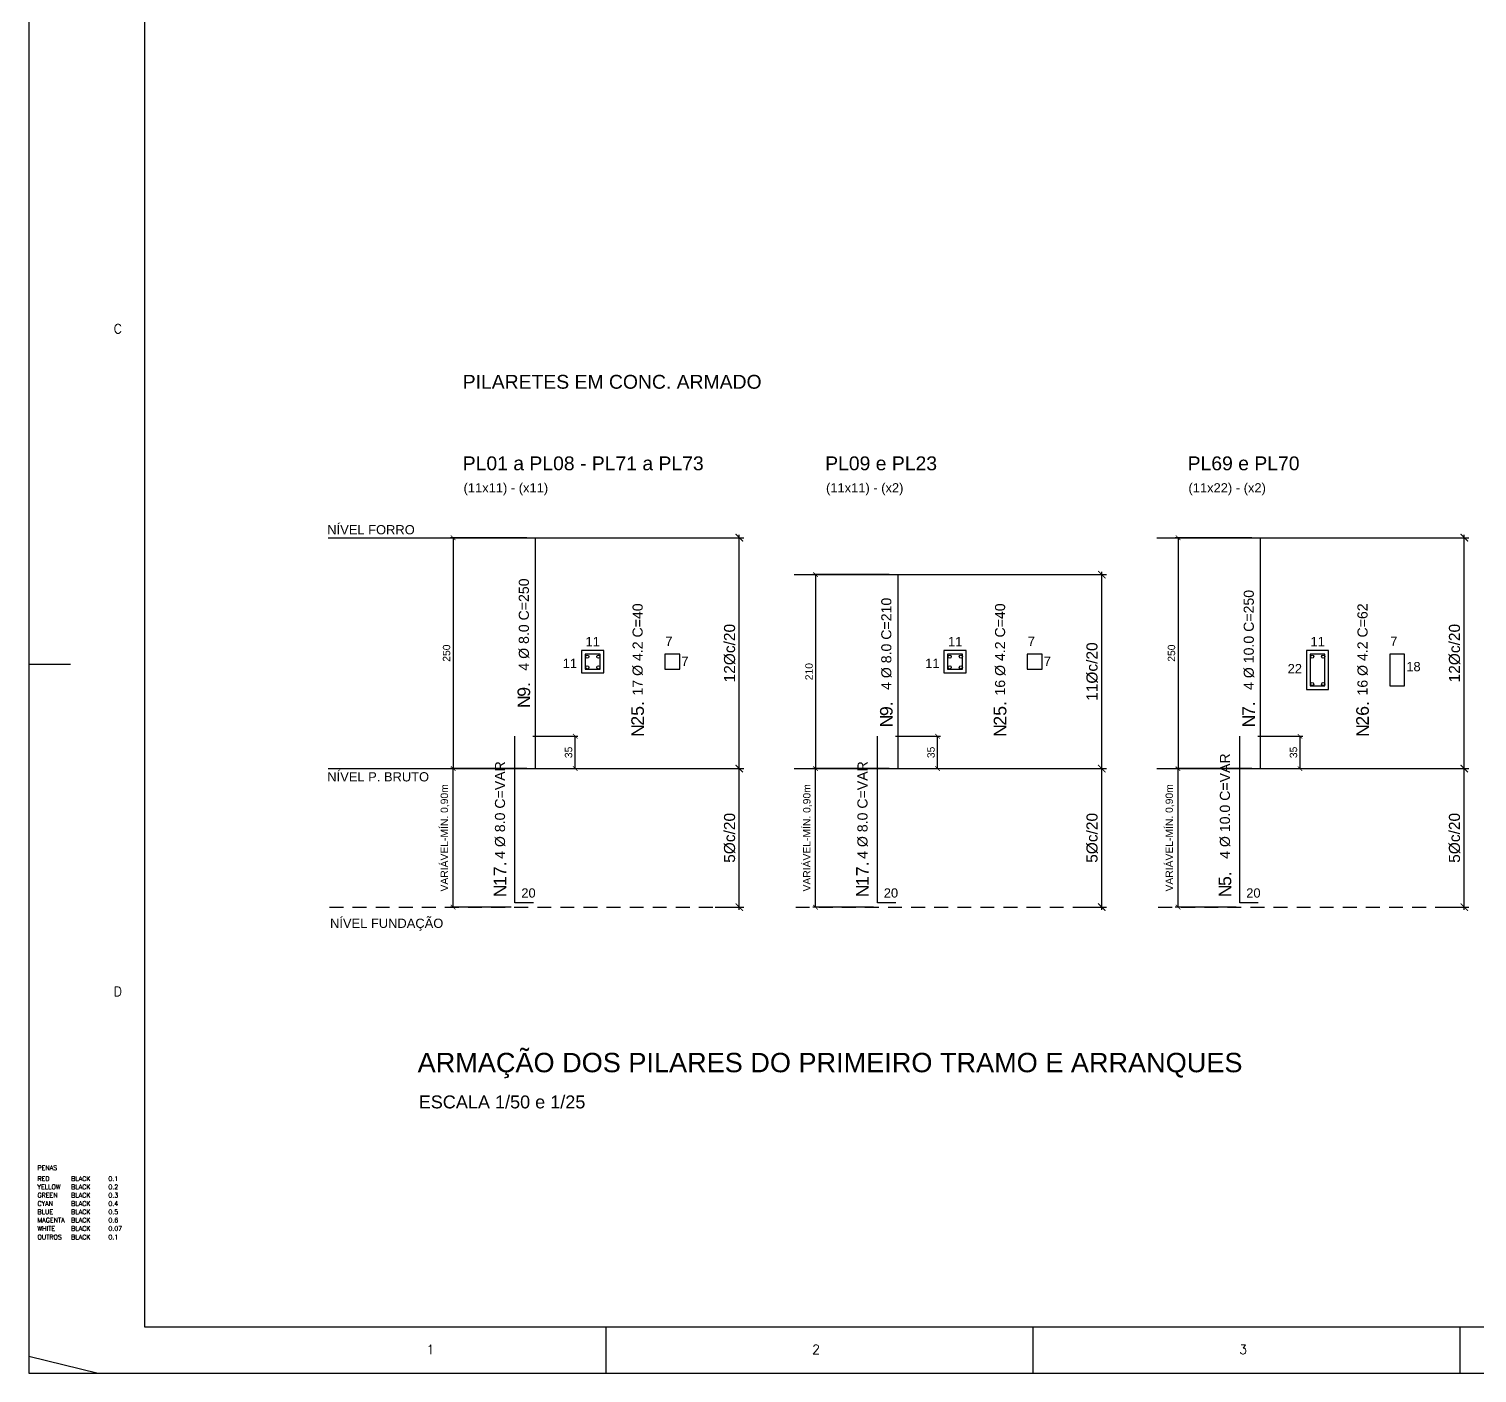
# Model space of a CAD drawing. Header units: millimetres. Extents: x 3659 to 4048, y 1324 to 1399.
# Drawn here: x 3658.93 to 3674.61, y 1324.33 to 1338.88 of the extents above; entities that cross this region are included whole.
import ezdxf
from ezdxf.enums import TextEntityAlignment as Align

# ---------------------------------------------------------------- set-up
doc = ezdxf.new("R2010")
doc.units = ezdxf.units.MM
doc.linetypes.add('HIDDENX2', pattern=[0.75, 0.5, -0.25])
for name, color, linetype in [('Armadura', 5, 'Continuous'), ('Cota', 7, 'Continuous'), ('DESCR-FERRO', 2, 'Continuous'), ('Ferragem', 4, 'Continuous'), ('Forma', 2, 'Continuous'), ('MATRIZ', 8, 'Continuous'), ('Moldura', 2, 'Continuous'), ('PILAR', 5, 'Continuous'), ('T-POSIÇÃO', 3, 'Continuous'), ('Texto 1', 2, 'Continuous'), ('Texto 2', 4, 'Continuous')]:
    doc.layers.add(name, color=color, linetype=linetype)
doc.styles.add('maloca 1', font='romans.shx')
doc.styles.add('ROMANS', font='arial.ttf')
doc.styles.get("Standard").update_dxf_attribs({"font": 'arial.ttf'})
doc.dimstyles.new('ESC-50JR', dxfattribs={"dimtxt": 0.1, "dimasz": 0.05, "dimexe": 0.03, "dimexo": 0, "dimgap": 0.03, "dimtad": 1, "dimlfac": 100, "dimdsep": 46, "dimtxsty": 'ROMANS', "dimblk1": 'DOTSMALL', "dimblk2": 'DOTSMALL', "dimsah": 1, "dimcen": 0.09, "dimclrd": 1, "dimclre": 1, "dimclrt": 2, "dimadec": 0, "dimazin": 0, "dimtfac": 1, "dimtdec": 4, "dimtmove": 0, "dimatfit": 3, "dimldrblk": 'DOTSMALL', "dimfxl": 0, "dimtolj": 1, "dimtzin": 0, "dimarcsym": 0})
doc.dimstyles.new('ISO-25', dxfattribs={"dimtxt": 2.5, "dimasz": 2.5, "dimexe": 1.25, "dimexo": 0.625, "dimtad": 1, "dimtxsty": 'Standard', "dimcen": 2.5, "dimadec": 0, "dimazin": 0, "dimtfac": 1, "dimtmove": 0, "dimatfit": 3, "dimfxl": 0, "dimarcsym": 0})

# ---------------------------------------------------------------- blocks, each defined once
blk = doc.blocks.new('_ArchTick')
at = {"color": 0, "linetype": 'ByBlock', "const_width": 0.15}
blk.add_lwpolyline([(-0.5, -0.5), (0.5, 0.5)], dxfattribs=at)
blk = doc.blocks.new('*D337')
at = {"color": 1, "lineweight": -2, "transparency": 16777216}
for p, q in [((3664.154, 1330.876), (3663.496, 1330.876)), ((3663.526, 1329.376), (3663.526, 1330.876)), ((3664.154, 1329.376), (3663.496, 1329.376))]:
    blk.add_line(p, q, dxfattribs=at)
at = {"layer": 'DEFPOINTS', "color": 0, "transparency": 16777216}
for p in [(3663.526, 1330.876), (3664.154, 1330.876), (3664.154, 1329.376)]:
    blk.add_point(p, dxfattribs=at)
at = {"color": 1, "lineweight": -2, "transparency": 16777216, "xscale": 0.05, "yscale": 0.05, "zscale": 0.05}
for p, rotation in [((3663.526, 1330.876), 90), ((3663.526, 1329.376), 270)]:
    blk.add_blockref('_ArchTick', p, dxfattribs=dict(at, rotation=rotation))
at = {"color": 2, "transparency": 16777216, "insert": (3663.438, 1330.126), "char_height": 0.08, "attachment_point": 5, "rotation": 90, "style": 'ROMANS'}
blk.add_mtext('\\A1;VARIÁVEL-MÍN. 0,90m', dxfattribs=at)
blk = doc.blocks.new('_DOTSMALL')
at = {"color": 0, "linetype": 'ByBlock', "const_width": 0.5}
blk.add_lwpolyline([(-0.0625, 0, 1), (0.0625, 0, 1)], format="xyb", close=True, dxfattribs=at)
blk = doc.blocks.new('*D338')
at = {"color": 1, "lineweight": -2, "transparency": 16777216}
for p, q in [((3664.323, 1333.376), (3663.496, 1333.376)), ((3663.526, 1333.376), (3663.526, 1330.876)), ((3664.323, 1330.876), (3663.496, 1330.876))]:
    blk.add_line(p, q, dxfattribs=at)
at = {"layer": 'DEFPOINTS', "color": 0, "transparency": 16777216}
for p in [(3664.323, 1333.376), (3663.526, 1330.876), (3664.323, 1330.876)]:
    blk.add_point(p, dxfattribs=at)
at = {"color": 1, "lineweight": -2, "transparency": 16777216, "xscale": 0.05, "yscale": 0.05, "zscale": 0.05}
for p, rotation in [((3663.526, 1333.376), 90), ((3663.526, 1330.876), 270)]:
    blk.add_blockref('_ArchTick', p, dxfattribs=dict(at, rotation=rotation))
at = {"color": 2, "transparency": 16777216, "insert": (3663.455, 1332.126), "char_height": 0.08, "attachment_point": 5, "rotation": 90, "style": 'ROMANS'}
blk.add_mtext('\\A1;250', dxfattribs=at)
blk = doc.blocks.new('*D339')
at = {"color": 1, "lineweight": -2, "transparency": 16777216}
for p, q in [((3664.39, 1331.226), (3664.877, 1331.226)), ((3664.847, 1330.876), (3664.847, 1331.226)), ((3664.39, 1330.876), (3664.877, 1330.876))]:
    blk.add_line(p, q, dxfattribs=at)
at = {"layer": 'DEFPOINTS', "color": 0, "transparency": 16777216}
for p in [(3664.39, 1331.226), (3664.847, 1331.226), (3664.39, 1330.876)]:
    blk.add_point(p, dxfattribs=at)
at = {"color": 1, "lineweight": -2, "transparency": 16777216, "xscale": 0.05, "yscale": 0.05, "zscale": 0.05}
for p, rotation in [((3664.847, 1331.226), 90), ((3664.847, 1330.876), 270)]:
    blk.add_blockref('_ArchTick', p, dxfattribs=dict(at, rotation=rotation))
at = {"color": 2, "transparency": 16777216, "insert": (3664.776, 1331.051), "char_height": 0.08, "attachment_point": 5, "rotation": 90, "style": 'ROMANS'}
blk.add_mtext('\\A1;35', dxfattribs=at)
blk = doc.blocks.new('FERRO')
at = {"layer": 'DESCR-FERRO', "style": 'ROMANS', "flags": 1}
blk.add_attdef('REPETICAO', (6.94, 1.92), '', height=2, dxfattribs=at)
at = {"layer": 'DESCR-FERRO', "style": 'ROMANS'}
blk.add_attdef('DESCRICAO', (6.94, -1), '', height=2, dxfattribs=at)
at = {"layer": 'T-POSIÇÃO', "style": 'ROMANS'}
blk.add_text('N', height=2.5, dxfattribs=at).set_placement((0, 0), align=Align.MIDDLE)
blk.add_attdef('00', (0.98, -1.25), '', height=2.5, dxfattribs=at)
blk = doc.blocks.new('*D340')
at = {"layer": 'Cota', "color": 1, "lineweight": -2, "transparency": 16777216}
for p, q in [((3666.362, 1330.876), (3666.675, 1330.876)), ((3666.625, 1329.346), (3666.625, 1330.906)), ((3666.362, 1329.376), (3666.675, 1329.376))]:
    blk.add_line(p, q, dxfattribs=at)
at = {"layer": 'DEFPOINTS', "color": 0, "transparency": 16777216}
for p in [(3666.332, 1330.876), (3666.625, 1330.876), (3666.332, 1329.376)]:
    blk.add_point(p, dxfattribs=at)
at = {"layer": 'Cota', "color": 1, "lineweight": -2, "transparency": 16777216, "xscale": 0.08, "yscale": 0.08, "zscale": 0.08}
for p, rotation in [((3666.625, 1330.876), 90), ((3666.625, 1329.376), 270)]:
    blk.add_blockref('_ArchTick', p, dxfattribs=dict(at, rotation=rotation))
at = {"layer": 'Cota', "color": 2, "transparency": 16777216, "insert": (3666.521, 1330.126), "char_height": 0.12, "attachment_point": 5, "rotation": 90, "style": 'ROMANS'}
blk.add_mtext('5%%Cc/20', dxfattribs=at)
blk = doc.blocks.new('*D341')
at = {"layer": 'Cota', "color": 1, "lineweight": -2, "transparency": 16777216}
for p, q in [((3666.362, 1333.376), (3666.675, 1333.376)), ((3666.625, 1330.846), (3666.625, 1333.406)), ((3666.362, 1330.876), (3666.675, 1330.876))]:
    blk.add_line(p, q, dxfattribs=at)
at = {"layer": 'DEFPOINTS', "color": 0, "transparency": 16777216}
for p in [(3666.332, 1333.376), (3666.625, 1333.376), (3666.332, 1330.876)]:
    blk.add_point(p, dxfattribs=at)
at = {"layer": 'Cota', "color": 1, "lineweight": -2, "transparency": 16777216, "xscale": 0.08, "yscale": 0.08, "zscale": 0.08}
for p, rotation in [((3666.625, 1333.376), 90), ((3666.625, 1330.876), 270)]:
    blk.add_blockref('_ArchTick', p, dxfattribs=dict(at, rotation=rotation))
at = {"layer": 'Cota', "color": 2, "transparency": 16777216, "insert": (3666.521, 1332.126), "char_height": 0.12, "attachment_point": 5, "rotation": 90, "style": 'ROMANS'}
blk.add_mtext('12%%Cc/20', dxfattribs=at)
blk = doc.blocks.new('*D345')
at = {"color": 1, "lineweight": -2, "transparency": 16777216}
for p, q in [((3668.079, 1330.876), (3667.421, 1330.876)), ((3667.451, 1329.376), (3667.451, 1330.876)), ((3668.079, 1329.376), (3667.421, 1329.376))]:
    blk.add_line(p, q, dxfattribs=at)
at = {"layer": 'DEFPOINTS', "color": 0, "transparency": 16777216}
for p in [(3667.451, 1330.876), (3668.079, 1330.876), (3668.079, 1329.376)]:
    blk.add_point(p, dxfattribs=at)
at = {"color": 1, "lineweight": -2, "transparency": 16777216, "xscale": 0.05, "yscale": 0.05, "zscale": 0.05}
for p, rotation in [((3667.451, 1330.876), 90), ((3667.451, 1329.376), 270)]:
    blk.add_blockref('_ArchTick', p, dxfattribs=dict(at, rotation=rotation))
at = {"color": 2, "transparency": 16777216, "insert": (3667.363, 1330.126), "char_height": 0.08, "attachment_point": 5, "rotation": 90, "style": 'ROMANS'}
blk.add_mtext('\\A1;VARIÁVEL-MÍN. 0,90m', dxfattribs=at)
blk = doc.blocks.new('*D346')
at = {"color": 1, "lineweight": -2, "transparency": 16777216}
for p, q in [((3668.248, 1332.976), (3667.421, 1332.976)), ((3667.451, 1332.976), (3667.451, 1330.876)), ((3668.248, 1330.876), (3667.421, 1330.876))]:
    blk.add_line(p, q, dxfattribs=at)
at = {"layer": 'DEFPOINTS', "color": 0, "transparency": 16777216}
for p in [(3668.248, 1332.976), (3667.451, 1330.876), (3668.248, 1330.876)]:
    blk.add_point(p, dxfattribs=at)
at = {"color": 1, "lineweight": -2, "transparency": 16777216, "xscale": 0.05, "yscale": 0.05, "zscale": 0.05}
for p, rotation in [((3667.451, 1332.976), 90), ((3667.451, 1330.876), 270)]:
    blk.add_blockref('_ArchTick', p, dxfattribs=dict(at, rotation=rotation))
at = {"color": 2, "transparency": 16777216, "insert": (3667.38, 1331.926), "char_height": 0.08, "attachment_point": 5, "rotation": 90, "style": 'ROMANS'}
blk.add_mtext('\\A1;210', dxfattribs=at)
blk = doc.blocks.new('*D342')
at = {"color": 1, "lineweight": -2, "transparency": 16777216}
for p, q in [((3668.315, 1331.226), (3668.802, 1331.226)), ((3668.772, 1330.876), (3668.772, 1331.226)), ((3668.315, 1330.876), (3668.802, 1330.876))]:
    blk.add_line(p, q, dxfattribs=at)
at = {"layer": 'DEFPOINTS', "color": 0, "transparency": 16777216}
for p in [(3668.315, 1331.226), (3668.772, 1331.226), (3668.315, 1330.876)]:
    blk.add_point(p, dxfattribs=at)
at = {"color": 1, "lineweight": -2, "transparency": 16777216, "xscale": 0.05, "yscale": 0.05, "zscale": 0.05}
for p, rotation in [((3668.772, 1331.226), 90), ((3668.772, 1330.876), 270)]:
    blk.add_blockref('_ArchTick', p, dxfattribs=dict(at, rotation=rotation))
at = {"color": 2, "transparency": 16777216, "insert": (3668.701, 1331.051), "char_height": 0.08, "attachment_point": 5, "rotation": 90, "style": 'ROMANS'}
blk.add_mtext('\\A1;35', dxfattribs=at)
blk = doc.blocks.new('*D343')
at = {"layer": 'Cota', "color": 1, "lineweight": -2, "transparency": 16777216}
for p, q in [((3670.287, 1330.876), (3670.6, 1330.876)), ((3670.55, 1329.346), (3670.55, 1330.906)), ((3670.287, 1329.376), (3670.6, 1329.376))]:
    blk.add_line(p, q, dxfattribs=at)
at = {"layer": 'DEFPOINTS', "color": 0, "transparency": 16777216}
for p in [(3670.257, 1330.876), (3670.55, 1330.876), (3670.257, 1329.376)]:
    blk.add_point(p, dxfattribs=at)
at = {"layer": 'Cota', "color": 1, "lineweight": -2, "transparency": 16777216, "xscale": 0.08, "yscale": 0.08, "zscale": 0.08}
for p, rotation in [((3670.55, 1330.876), 90), ((3670.55, 1329.376), 270)]:
    blk.add_blockref('_ArchTick', p, dxfattribs=dict(at, rotation=rotation))
at = {"layer": 'Cota', "color": 2, "transparency": 16777216, "insert": (3670.446, 1330.126), "char_height": 0.12, "attachment_point": 5, "rotation": 90, "style": 'ROMANS'}
blk.add_mtext('5%%Cc/20', dxfattribs=at)
blk = doc.blocks.new('*D344')
at = {"layer": 'Cota', "color": 1, "lineweight": -2, "transparency": 16777216}
for p, q in [((3670.55, 1330.846), (3670.55, 1333.006)), ((3670.287, 1332.976), (3670.6, 1332.976)), ((3670.287, 1330.876), (3670.6, 1330.876))]:
    blk.add_line(p, q, dxfattribs=at)
at = {"layer": 'DEFPOINTS', "color": 0, "transparency": 16777216}
for p in [(3670.257, 1332.976), (3670.55, 1332.976), (3670.257, 1330.876)]:
    blk.add_point(p, dxfattribs=at)
at = {"layer": 'Cota', "color": 1, "lineweight": -2, "transparency": 16777216, "xscale": 0.08, "yscale": 0.08, "zscale": 0.08}
for p, rotation in [((3670.55, 1332.976), 90), ((3670.55, 1330.876), 270)]:
    blk.add_blockref('_ArchTick', p, dxfattribs=dict(at, rotation=rotation))
at = {"layer": 'Cota', "color": 2, "transparency": 16777216, "insert": (3670.446, 1331.926), "char_height": 0.12, "attachment_point": 5, "rotation": 90, "style": 'ROMANS'}
blk.add_mtext('11%%Cc/20', dxfattribs=at)
blk = doc.blocks.new('*D347')
at = {"color": 1, "lineweight": -2, "transparency": 16777216}
for p, q in [((3672.004, 1330.876), (3671.346, 1330.876)), ((3671.376, 1329.376), (3671.376, 1330.876)), ((3672.004, 1329.376), (3671.346, 1329.376))]:
    blk.add_line(p, q, dxfattribs=at)
at = {"layer": 'DEFPOINTS', "color": 0, "transparency": 16777216}
for p in [(3671.376, 1330.876), (3672.004, 1330.876), (3672.004, 1329.376)]:
    blk.add_point(p, dxfattribs=at)
at = {"color": 1, "lineweight": -2, "transparency": 16777216, "xscale": 0.05, "yscale": 0.05, "zscale": 0.05}
for p, rotation in [((3671.376, 1330.876), 90), ((3671.376, 1329.376), 270)]:
    blk.add_blockref('_ArchTick', p, dxfattribs=dict(at, rotation=rotation))
at = {"color": 2, "transparency": 16777216, "insert": (3671.288, 1330.126), "char_height": 0.08, "attachment_point": 5, "rotation": 90, "style": 'ROMANS'}
blk.add_mtext('\\A1;VARIÁVEL-MÍN. 0,90m', dxfattribs=at)
blk = doc.blocks.new('*D348')
at = {"color": 1, "lineweight": -2, "transparency": 16777216}
for p, q in [((3672.173, 1333.376), (3671.346, 1333.376)), ((3671.376, 1333.376), (3671.376, 1330.876)), ((3672.173, 1330.876), (3671.346, 1330.876))]:
    blk.add_line(p, q, dxfattribs=at)
at = {"layer": 'DEFPOINTS', "color": 0, "transparency": 16777216}
for p in [(3672.173, 1333.376), (3671.376, 1330.876), (3672.173, 1330.876)]:
    blk.add_point(p, dxfattribs=at)
at = {"color": 1, "lineweight": -2, "transparency": 16777216, "xscale": 0.05, "yscale": 0.05, "zscale": 0.05}
for p, rotation in [((3671.376, 1333.376), 90), ((3671.376, 1330.876), 270)]:
    blk.add_blockref('_ArchTick', p, dxfattribs=dict(at, rotation=rotation))
at = {"color": 2, "transparency": 16777216, "insert": (3671.305, 1332.126), "char_height": 0.08, "attachment_point": 5, "rotation": 90, "style": 'ROMANS'}
blk.add_mtext('\\A1;250', dxfattribs=at)
blk = doc.blocks.new('*D349')
at = {"color": 1, "lineweight": -2, "transparency": 16777216}
for p, q in [((3672.24, 1331.226), (3672.727, 1331.226)), ((3672.697, 1330.876), (3672.697, 1331.226)), ((3672.24, 1330.876), (3672.727, 1330.876))]:
    blk.add_line(p, q, dxfattribs=at)
at = {"layer": 'DEFPOINTS', "color": 0, "transparency": 16777216}
for p in [(3672.24, 1331.226), (3672.697, 1331.226), (3672.24, 1330.876)]:
    blk.add_point(p, dxfattribs=at)
at = {"color": 1, "lineweight": -2, "transparency": 16777216, "xscale": 0.05, "yscale": 0.05, "zscale": 0.05}
for p, rotation in [((3672.697, 1331.226), 90), ((3672.697, 1330.876), 270)]:
    blk.add_blockref('_ArchTick', p, dxfattribs=dict(at, rotation=rotation))
at = {"color": 2, "transparency": 16777216, "insert": (3672.626, 1331.051), "char_height": 0.08, "attachment_point": 5, "rotation": 90, "style": 'ROMANS'}
blk.add_mtext('\\A1;35', dxfattribs=at)
blk = doc.blocks.new('*D350')
at = {"layer": 'Cota', "color": 1, "lineweight": -2, "transparency": 16777216}
for p, q in [((3674.212, 1330.876), (3674.525, 1330.876)), ((3674.475, 1329.346), (3674.475, 1330.906)), ((3674.212, 1329.376), (3674.525, 1329.376))]:
    blk.add_line(p, q, dxfattribs=at)
at = {"layer": 'DEFPOINTS', "color": 0, "transparency": 16777216}
for p in [(3674.182, 1330.876), (3674.475, 1330.876), (3674.182, 1329.376)]:
    blk.add_point(p, dxfattribs=at)
at = {"layer": 'Cota', "color": 1, "lineweight": -2, "transparency": 16777216, "xscale": 0.08, "yscale": 0.08, "zscale": 0.08}
for p, rotation in [((3674.475, 1330.876), 90), ((3674.475, 1329.376), 270)]:
    blk.add_blockref('_ArchTick', p, dxfattribs=dict(at, rotation=rotation))
at = {"layer": 'Cota', "color": 2, "transparency": 16777216, "insert": (3674.371, 1330.126), "char_height": 0.12, "attachment_point": 5, "rotation": 90, "style": 'ROMANS'}
blk.add_mtext('5%%Cc/20', dxfattribs=at)
blk = doc.blocks.new('*D351')
at = {"layer": 'Cota', "color": 1, "lineweight": -2, "transparency": 16777216}
for p, q in [((3674.212, 1333.376), (3674.525, 1333.376)), ((3674.475, 1330.846), (3674.475, 1333.406)), ((3674.212, 1330.876), (3674.525, 1330.876))]:
    blk.add_line(p, q, dxfattribs=at)
at = {"layer": 'DEFPOINTS', "color": 0, "transparency": 16777216}
for p in [(3674.182, 1333.376), (3674.475, 1333.376), (3674.182, 1330.876)]:
    blk.add_point(p, dxfattribs=at)
at = {"layer": 'Cota', "color": 1, "lineweight": -2, "transparency": 16777216, "xscale": 0.08, "yscale": 0.08, "zscale": 0.08}
for p, rotation in [((3674.475, 1333.376), 90), ((3674.475, 1330.876), 270)]:
    blk.add_blockref('_ArchTick', p, dxfattribs=dict(at, rotation=rotation))
at = {"layer": 'Cota', "color": 2, "transparency": 16777216, "insert": (3674.371, 1332.126), "char_height": 0.12, "attachment_point": 5, "rotation": 90, "style": 'ROMANS'}
blk.add_mtext('12%%Cc/20', dxfattribs=at)

msp = doc.modelspace()

# ---------------------------------------------------------------- linework, layer by layer
at = {"layer": 'Ferragem'}
for points in [[(3664.419332, 1330.875732), (3664.419332, 1330.875732), (3664.419332, 1333.375732)], [(3672.26916, 1330.875732), (3672.26916, 1330.875732), (3672.26916, 1333.375732)], [(3668.344246, 1330.875732), (3668.344246, 1330.875732), (3668.344246, 1332.975732)], [(3664.394791, 1329.424132), (3664.194791, 1329.424132), (3664.194791, 1331.225732)], [(3668.319705, 1329.424132), (3668.119705, 1329.424132), (3668.119705, 1331.225732)], [(3672.244619, 1329.424132), (3672.044619, 1329.424132), (3672.044619, 1331.225732)]]:
    msp.add_lwpolyline(points, dxfattribs=at)
for points in [[(3664.955902, 1331.953471), (3665.11678, 1331.953471), (3665.11678, 1332.113471), (3664.955902, 1332.113471)], [(3665.818131, 1331.953471), (3665.97901, 1331.953471), (3665.97901, 1332.113471), (3665.818131, 1332.113471)], [(3668.880816, 1331.953471), (3669.041694, 1331.953471), (3669.041694, 1332.113471), (3668.880816, 1332.113471)], [(3669.743045, 1331.953471), (3669.903924, 1331.953471), (3669.903924, 1332.113471), (3669.743045, 1332.113471)], [(3672.80573, 1331.773471), (3672.966608, 1331.773471), (3672.966608, 1332.113471), (3672.80573, 1332.113471)], [(3673.667959, 1331.773471), (3673.828838, 1331.773471), (3673.828838, 1332.113471), (3673.667959, 1332.113471)]]:
    msp.add_lwpolyline(points, close=True, dxfattribs=at)
for centre in [(3664.978102, 1332.088299), (3665.098402, 1332.088299), (3668.903016, 1332.088299), (3669.023316, 1332.088299), (3672.82793, 1332.088299), (3672.94823, 1332.088299), (3664.978102, 1331.971682), (3665.098402, 1331.971682), (3668.903016, 1331.971682), (3669.023316, 1331.971682), (3672.82793, 1331.791682), (3672.94823, 1331.791682)]:
    msp.add_circle(centre, 0.0175, dxfattribs=at)
at = {"layer": 'Forma'}
for points in [[(3664.915902, 1331.913471), (3665.15678, 1331.913471), (3665.15678, 1332.153471), (3664.915902, 1332.153471)], [(3668.840816, 1331.913471), (3669.081694, 1331.913471), (3669.081694, 1332.153471), (3668.840816, 1332.153471)], [(3672.76573, 1331.733471), (3673.006608, 1331.733471), (3673.006608, 1332.153471), (3672.76573, 1332.153471)]]:
    msp.add_lwpolyline(points, close=True, dxfattribs=at)
at = {"layer": 'Moldura', "color": 1}
for p, q in [((3658.932761, 1332.00632), (3659.382761, 1332.00632)), ((3665.178078, 1324.83132), (3665.178078, 1324.33132)), ((3669.803078, 1324.83132), (3669.803078, 1324.33132)), ((3674.428078, 1324.83132), (3674.428078, 1324.33132))]:
    msp.add_line(p, q, dxfattribs=at)
msp.add_lwpolyline([(3658.932761, 1324.33132), (3714.807761, 1324.33132), (3714.807761, 1354.03132), (3658.932761, 1354.03132)], close=True, dxfattribs=at)
msp.add_lwpolyline([(3659.682761, 1354.03132), (3659.682761, 1339.18132), (3658.932761, 1338.999335), (3658.932761, 1324.513305), (3659.682761, 1324.33132)], dxfattribs=at)
at = {"layer": 'Moldura', "color": 6}
msp.add_lwpolyline([(3660.182761, 1324.83132), (3714.307761, 1324.83132), (3714.307761, 1353.53132), (3660.182761, 1353.53132)], close=True, dxfattribs=at)
at = {"layer": 'PILAR', "color": 2, "linetype": 'Continuous'}
for p, q in [((3662.172495, 1333.375732), (3666.625323, 1333.375732)), ((3671.145434, 1333.375732), (3674.475151, 1333.375732)), ((3667.22052, 1332.975732), (3670.550237, 1332.975732)), ((3662.172495, 1330.875732), (3666.51878, 1330.875732)), ((3667.22052, 1330.875732), (3670.443694, 1330.875732)), ((3671.145434, 1330.875732), (3674.368608, 1330.875732))]:
    msp.add_line(p, q, dxfattribs=at)
at = {"layer": 'PILAR', "color": 2, "linetype": 'HIDDENX2', "ltscale": 0.3}
for p, q in [((3662.187804, 1329.375732), (3666.51878, 1329.375732)), ((3667.235829, 1329.375732), (3670.443694, 1329.375732)), ((3671.160743, 1329.375732), (3674.368608, 1329.375732))]:
    msp.add_line(p, q, dxfattribs=at)

# ---------------------------------------------------------------- block references
at = {"layer": 'Armadura'}
ref = msp.add_blockref('FERRO', (3664.291709, 1331.600366), dxfattribs=dict(at, xscale=0.0546875000015916, yscale=0.0546875000015916, zscale=0.0546875000015916, rotation=90.0000000000002))
ref.add_attrib('00', '9.', (3664.360068, 1331.653855), dxfattribs={"layer": 'T-POSIÇÃO', "height": 0.1367188, "rotation": 90, "style": 'ROMANS'})
ref.add_attrib('DESCRICAO', '4 %%C 8.0 C=250', (3664.346396, 1331.936798), dxfattribs={"layer": 'DESCR-FERRO', "color": 2, "height": 0.109375, "rotation": 90, "style": 'ROMANS'})
ref = msp.add_blockref('FERRO', (3668.216623, 1331.3913), dxfattribs=dict(at, xscale=0.0546875000015916, yscale=0.0546875000015916, zscale=0.0546875000015916, rotation=90.0000000000002))
ref.add_attrib('00', '9.', (3668.284982, 1331.444789), dxfattribs={"layer": 'T-POSIÇÃO', "height": 0.1367188, "rotation": 90, "style": 'ROMANS'})
ref.add_attrib('DESCRICAO', '4 %%C 8.0 C=210', (3668.27131, 1331.727732), dxfattribs={"layer": 'DESCR-FERRO', "color": 2, "height": 0.109375, "rotation": 90, "style": 'ROMANS'})
ref = msp.add_blockref('FERRO', (3672.141537, 1331.3913), dxfattribs=dict(at, xscale=0.0546875000015916, yscale=0.0546875000015916, zscale=0.0546875000015916, rotation=90.0000000000002))
ref.add_attrib('00', '7.', (3672.209896, 1331.444789), dxfattribs={"layer": 'T-POSIÇÃO', "height": 0.1367188, "rotation": 90, "style": 'ROMANS'})
ref.add_attrib('DESCRICAO', '4 %%C 10.0 C=250', (3672.196224, 1331.727732), dxfattribs={"layer": 'DESCR-FERRO', "color": 2, "height": 0.109375, "rotation": 90, "style": 'ROMANS'})
ref = msp.add_blockref('FERRO', (3665.52356, 1331.287615, -3.08), dxfattribs=dict(at, xscale=0.0546875000015916, yscale=0.0546875000015916, zscale=0.0546875000015916, rotation=90.0000000000002))
ref.add_attrib('00', '25.', (3665.59192, 1331.341103, -3.08), dxfattribs={"layer": 'T-POSIÇÃO', "height": 0.1367188, "rotation": 90, "style": 'ROMANS'})
ref.add_attrib('DESCRICAO', '17 %%C 4.2 C=40', (3665.578248, 1331.666887, -3.08), dxfattribs={"layer": 'DESCR-FERRO', "color": 2, "height": 0.109375, "rotation": 90, "style": 'ROMANS'})
ref = msp.add_blockref('FERRO', (3669.448474, 1331.287615, -3.08), dxfattribs=dict(at, xscale=0.0546875000015916, yscale=0.0546875000015916, zscale=0.0546875000015916, rotation=90.0000000000002))
ref.add_attrib('00', '25.', (3669.516834, 1331.341103, -3.08), dxfattribs={"layer": 'T-POSIÇÃO', "height": 0.1367188, "rotation": 90, "style": 'ROMANS'})
ref.add_attrib('DESCRICAO', '16 %%C 4.2 C=40', (3669.503162, 1331.666887, -3.08), dxfattribs={"layer": 'DESCR-FERRO', "color": 2, "height": 0.109375, "rotation": 90, "style": 'ROMANS'})
ref = msp.add_blockref('FERRO', (3673.373388, 1331.287615, -3.08), dxfattribs=dict(at, xscale=0.0546875000015916, yscale=0.0546875000015916, zscale=0.0546875000015916, rotation=90.0000000000002))
ref.add_attrib('00', '26.', (3673.441748, 1331.341103, -3.08), dxfattribs={"layer": 'T-POSIÇÃO', "height": 0.1367188, "rotation": 90, "style": 'ROMANS'})
ref.add_attrib('DESCRICAO', '16 %%C 4.2 C=62', (3673.428076, 1331.666887, -3.08), dxfattribs={"layer": 'DESCR-FERRO', "color": 2, "height": 0.109375, "rotation": 90, "style": 'ROMANS'})
ref = msp.add_blockref('FERRO', (3671.883253, 1329.551622), dxfattribs=dict(at, xscale=0.0546875000015916, yscale=0.0546875000015916, zscale=0.0546875000015916, rotation=90.0000000000002))
ref.add_attrib('00', '5.', (3671.951613, 1329.60511), dxfattribs={"layer": 'T-POSIÇÃO', "height": 0.1367188, "rotation": 90, "style": 'ROMANS'})
ref.add_attrib('DESCRICAO', '4 %%C 10.0 C=VAR', (3671.937941, 1329.898721), dxfattribs={"layer": 'DESCR-FERRO', "color": 2, "height": 0.109375, "rotation": 90, "style": 'ROMANS'})
ref = msp.add_blockref('FERRO', (3664.033425, 1329.551622), dxfattribs=dict(at, xscale=0.0546875000015916, yscale=0.0546875000015916, zscale=0.0546875000015916, rotation=90.0000000000002))
ref.add_attrib('00', '17.', (3664.101785, 1329.60511), dxfattribs={"layer": 'T-POSIÇÃO', "height": 0.1367188, "rotation": 90, "style": 'ROMANS'})
ref.add_attrib('DESCRICAO', '4 %%C 8.0 C=VAR', (3664.088113, 1329.898721), dxfattribs={"layer": 'DESCR-FERRO', "color": 2, "height": 0.109375, "rotation": 90, "style": 'ROMANS'})
ref = msp.add_blockref('FERRO', (3667.958339, 1329.551622), dxfattribs=dict(at, xscale=0.0546875000015916, yscale=0.0546875000015916, zscale=0.0546875000015916, rotation=90.0000000000002))
ref.add_attrib('00', '17.', (3668.026699, 1329.60511), dxfattribs={"layer": 'T-POSIÇÃO', "height": 0.1367188, "rotation": 90, "style": 'ROMANS'})
ref.add_attrib('DESCRICAO', '4 %%C 8.0 C=VAR', (3668.013027, 1329.898721), dxfattribs={"layer": 'DESCR-FERRO', "color": 2, "height": 0.109375, "rotation": 90, "style": 'ROMANS'})

# ---------------------------------------------------------------- texts
at = {"color": 4, "style": 'ROMANS'}
msp.add_text('ARMAÇÃO DOS PILARES DO PRIMEIRO TRAMO E ARRANQUES', height=0.21, dxfattribs=at).set_placement((3663.141565, 1327.588054))
at = {"layer": 'DEFPOINTS', "style": 'maloca 1'}
msp.add_text('PENAS ', height=0.05, dxfattribs=at).set_placement((3659.024744, 1326.528179))
at = {"layer": 'DEFPOINTS', "color": 1, "style": 'maloca 1'}
for s, p in [('RED', (3659.024744, 1326.410849)), ('BLACK', (3659.389665, 1326.410849)), ('0.1', (3659.791957, 1326.410849))]:
    msp.add_text(s, height=0.05, dxfattribs=at).set_placement(p)
at = {"layer": 'DEFPOINTS', "color": 2, "style": 'maloca 1'}
for s, p in [('YELLOW', (3659.024744, 1326.320896)), ('BLACK', (3659.389665, 1326.320896)), ('0.2', (3659.791957, 1326.320896))]:
    msp.add_text(s, height=0.05, dxfattribs=at).set_placement(p)
at = {"layer": 'DEFPOINTS', "color": 3, "style": 'maloca 1'}
for s, p in [('GREEN', (3659.024744, 1326.230943)), ('BLACK', (3659.389665, 1326.230943)), ('0.3', (3659.791957, 1326.230943))]:
    msp.add_text(s, height=0.05, dxfattribs=at).set_placement(p)
at = {"layer": 'DEFPOINTS', "color": 4, "style": 'maloca 1'}
for s, p in [('CYAN', (3659.024744, 1326.14099)), ('BLACK', (3659.389665, 1326.14099)), ('0.4', (3659.791957, 1326.14099))]:
    msp.add_text(s, height=0.05, dxfattribs=at).set_placement(p)
at = {"layer": 'DEFPOINTS', "color": 5, "style": 'maloca 1'}
for s, p in [('BLUE', (3659.024744, 1326.051036)), ('BLACK', (3659.389665, 1326.051036)), ('0.5', (3659.791957, 1326.051036))]:
    msp.add_text(s, height=0.05, dxfattribs=at).set_placement(p)
at = {"layer": 'DEFPOINTS', "color": 6, "style": 'maloca 1'}
for s, p in [('MAGENTA', (3659.024744, 1325.961083)), ('BLACK', (3659.389665, 1325.961083)), ('0.6', (3659.791957, 1325.961083))]:
    msp.add_text(s, height=0.05, dxfattribs=at).set_placement(p)
at = {"layer": 'DEFPOINTS', "color": 7, "style": 'maloca 1'}
for s, p in [('WHITE', (3659.024744, 1325.87113)), ('BLACK', (3659.389665, 1325.87113)), ('0.07', (3659.791957, 1325.87113))]:
    msp.add_text(s, height=0.05, dxfattribs=at).set_placement(p)
at = {"layer": 'MATRIZ', "style": 'maloca 1'}
for s, p in [('OUTROS', (3659.024744, 1325.778272)), ('BLACK', (3659.389665, 1325.778272)), ('0.1', (3659.791957, 1325.778272))]:
    msp.add_text(s, height=0.05, dxfattribs=at).set_placement(p)
at = {"layer": 'Moldura', "color": 1, "style": 'maloca 1'}
for s, p in [('C', (3659.850672, 1335.588396)), ('D', (3659.850672, 1328.413396)), ('1', (3663.238579, 1324.537255)), ('2', (3667.413057, 1324.537255)), ('3', (3672.038057, 1324.537255))]:
    msp.add_text(s, height=0.1, dxfattribs=at).set_placement(p)
at = {"layer": 'Texto 1', "style": 'ROMANS'}
for s, height, p in [('NÍVEL FORRO', 0.1, (3662.163443, 1333.412518)), ('11', 0.1, (3664.959817, 1332.201298, -3.08)), ('7', 0.1, (3665.824079, 1332.204985, -3.08)), ('11', 0.1, (3668.884731, 1332.201298, -3.08)), ('7', 0.1, (3669.748993, 1332.204985, -3.08)), ('11', 0.1, (3672.809645, 1332.201298, -3.08)), ('7', 0.1, (3673.673907, 1332.204985, -3.08)), ('11', 0.1, (3664.712724, 1331.966223, -3.08)), ('7', 0.1, (3665.997425, 1331.987792, -3.08)), ('11', 0.1, (3668.637638, 1331.966223, -3.08)), ('7', 0.1, (3669.922339, 1331.987792, -3.08)), ('22', 0.1, (3672.562552, 1331.908857, -3.08)), ('18', 0.1, (3673.847253, 1331.930426, -3.08)), ('NÍVEL P. BRUTO', 0.1, (3662.163443, 1330.737006)), ('20', 0.1, (3664.264215, 1329.479337)), ('20', 0.1, (3668.189129, 1329.479337)), ('20', 0.1, (3672.114043, 1329.479337)), ('NÍVEL FUNDAÇÃO', 0.1, (3662.193151, 1329.150966)), ('ESCALA 1/50 e 1/25', 0.14, (3663.153174, 1327.196584))]:
    msp.add_text(s, height=height, dxfattribs=at).set_placement(p)
at = {"layer": 'Texto 2', "color": 3, "style": 'ROMANS'}
for s, p in [('PILARETES EM CONC. ARMADO', (3663.629667, 1334.98897, 3.08)), ('PL01 a PL08 - PL71 a PL73', (3663.629667, 1334.106028, 3.08)), ('PL09 e PL23', (3667.554581, 1334.106028, 3.08)), ('PL69 e PL70', (3671.479495, 1334.106028, 3.08))]:
    msp.add_text(s, height=0.15, dxfattribs=at).set_placement(p)
at = {"layer": 'Texto 2', "color": 2, "style": 'ROMANS'}
for s, p in [('(11x11) - (x11)', (3663.638679, 1333.865879)), ('(11x11) - (x2)', (3667.563593, 1333.865879)), ('(11x22) - (x2)', (3671.488507, 1333.865879))]:
    msp.add_text(s, height=0.1, dxfattribs=at).set_placement(p)

# ---------------------------------------------------------------- dimensions: what is measured, and where the dimension line sits
for base, p1, p2, picture, middle in [((3663.525706, 1330.875732), (3664.323106, 1333.375732), (3664.323106, 1330.875732), '*D338', (3663.454861, 1332.125732)), ((3671.375534, 1330.875732), (3672.172934, 1333.375732), (3672.172934, 1330.875732), '*D348', (3671.304689, 1332.125732)), ((3667.45062, 1330.875732), (3668.24802, 1332.975732), (3668.24802, 1330.875732), '*D346', (3667.379775, 1331.925732))]:
    dim = msp.add_linear_dim(base=base, p1=p1, p2=p2, angle=90, dimstyle='ESC-50JR', override={"dimtxt": 0.08, "dimdec": 1, "dimblk1": 'ArchTick', "dimblk2": 'ArchTick', "dimtmove": 1, "dimfxl": 0.18})
    dim.commit()
    dim.dimension.update_dxf_attribs({"geometry": picture, "text_midpoint": middle})
for p1, p2, picture, middle in [((3664.39034, 1330.875732), (3664.39034, 1331.225732), '*D339', (3664.776249, 1331.050732)), ((3668.315254, 1330.875732), (3668.315254, 1331.225732), '*D342', (3668.701163, 1331.050732)), ((3672.240168, 1330.875732), (3672.240168, 1331.225732), '*D349', (3672.626077, 1331.050732))]:
    dim = msp.add_aligned_dim(p1=p1, p2=p2, distance=-0.456782, dimstyle='ESC-50JR', override={"dimtxt": 0.08, "dimdec": 1, "dimblk1": 'ArchTick', "dimblk2": 'ArchTick', "dimtmove": 1, "dimfxl": 0.18})
    dim.commit()
    dim.dimension.update_dxf_attribs({"geometry": picture, "text_midpoint": middle})
for p1, p2, picture, middle in [((3664.153921, 1329.375732), (3664.153921, 1330.875732), '*D337', (3663.437698, 1330.125732)), ((3668.078835, 1329.375732), (3668.078835, 1330.875732), '*D345', (3667.362612, 1330.125732)), ((3672.003749, 1329.375732), (3672.003749, 1330.875732), '*D347', (3671.287526, 1330.125732))]:
    dim = msp.add_aligned_dim(p1=p1, p2=p2, distance=0.628215, text='VARIÁVEL-MÍN. 0,90m', dimstyle='ESC-50JR', override={"dimtxt": 0.08, "dimdec": 1, "dimblk1": 'ArchTick', "dimblk2": 'ArchTick', "dimtmove": 1, "dimfxl": 0.18})
    dim.commit()
    dim.dimension.update_dxf_attribs({"geometry": picture, "text_midpoint": middle})
at = {"layer": 'Cota'}
for p1, p2, text, picture, middle in [((3666.332236, 1330.875732), (3666.332236, 1333.375732), '12%%Cc/20', '*D341', (3666.520699, 1332.125732)), ((3674.182064, 1330.875732), (3674.182064, 1333.375732), '12%%Cc/20', '*D351', (3674.370527, 1332.125732)), ((3670.25715, 1330.875732), (3670.25715, 1332.975732), '11%%Cc/20', '*D344', (3670.445613, 1331.925732)), ((3666.332236, 1329.375732), (3666.332236, 1330.875732), '5%%Cc/20', '*D340', (3666.520699, 1330.125732)), ((3670.25715, 1329.375732), (3670.25715, 1330.875732), '5%%Cc/20', '*D343', (3670.445613, 1330.125732)), ((3674.182064, 1329.375732), (3674.182064, 1330.875732), '5%%Cc/20', '*D350', (3674.370527, 1330.125732))]:
    dim = msp.add_aligned_dim(p1=p1, p2=p2, distance=-0.293087, text=text, dimstyle='ISO-25', override={"dimtxt": 0.12, "dimasz": 0.08, "dimexe": 0.05, "dimexo": 0.03, "dimgap": 0.04, "dimlfac": 100, "dimtxsty": 'ROMANS', "dimblk1": 'ArchTick', "dimblk2": 'ArchTick', "dimsah": 1, "dimdle": 0.03, "dimclrd": 1, "dimclre": 1, "dimclrt": 2, "dimtix": 1, "dimtmove": 2}, dxfattribs=at)
    dim.commit()
    dim.dimension.update_dxf_attribs({"geometry": picture, "text_midpoint": middle})

doc.saveas('drawing.dxf')
